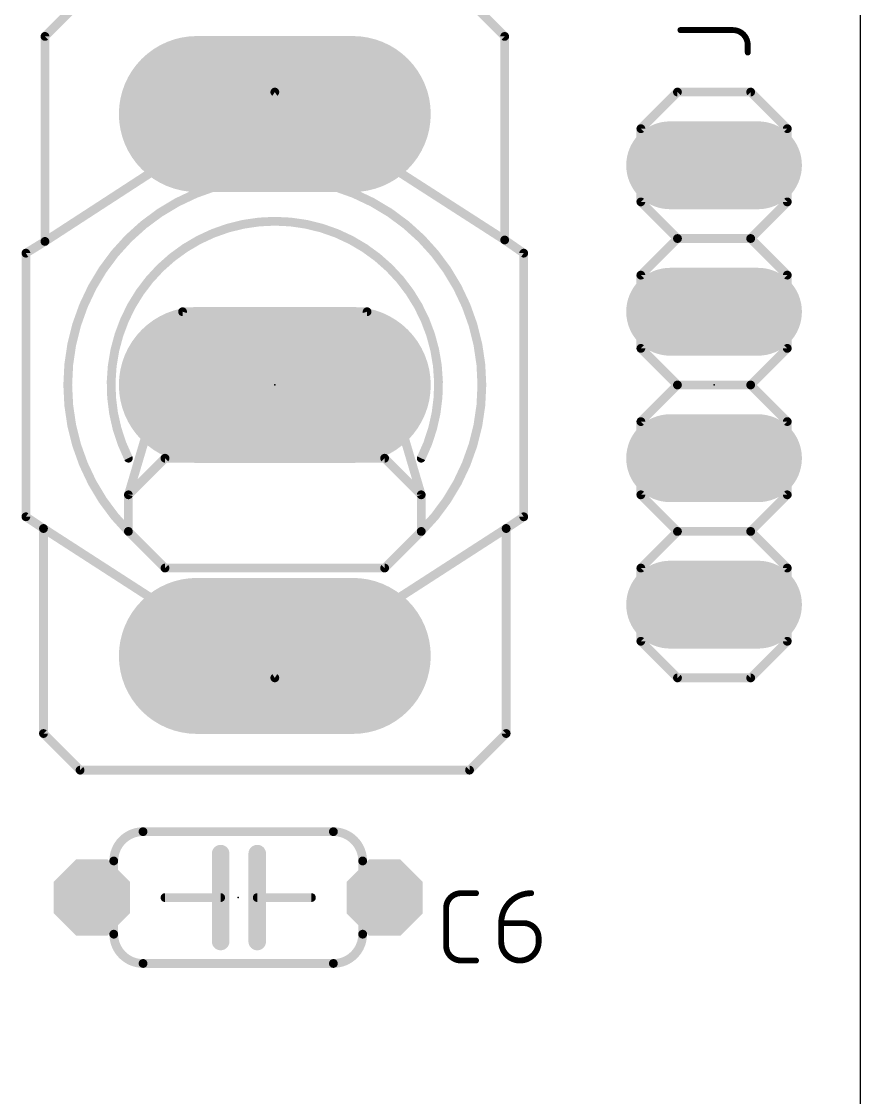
# Model space of a CAD drawing. Extents: x 0 to 59, y 0 to 102.
# Drawn here: x 44.5 to 59.05, y 16.85 to 35.51 of the extents above; entities that cross this region are included whole.
import ezdxf

# ---------------------------------------------------------------- set-up
doc = ezdxf.new("R2010")
doc.units = 0
for name, color, linetype in [('17', 110, 'CONTINUOUS'), ('20', 31, 'CONTINUOUS'), ('21', 253, 'CONTINUOUS'), ('23', 53, 'CONTINUOUS'), ('25', 253, 'CONTINUOUS'), ('51', 253, 'CONTINUOUS')]:
    doc.layers.add(name, color=color, linetype=linetype)

# ---------------------------------------------------------------- blocks, each defined once
blk = doc.blocks.new('RECT')
blk.add_solid([(-0.5, -0.5), (0.5, -0.5), (-0.5, 0.5), (0.5, 0.5)])
blk = doc.blocks.new('OCTAGONP')
at = {"const_width": 0.5}
blk.add_lwpolyline([(-0.25, -0.1036), (-0.25, 0.1036), (-0.1036, 0.25), (0.1036, 0.25), (0.25, 0.1036), (0.25, -0.1036), (0.1036, -0.25), (-0.1036, -0.25), (-0.25, -0.1036), (-0.25, 0.1036)], dxfattribs=at)
blk = doc.blocks.new('LONGP100')
at = {"const_width": 1}
blk.add_lwpolyline([(-0.5, 0), (0.5, 0)], dxfattribs=at)
at = {"const_width": 0.5}
for points in [[(-0.5, 0.25, 1), (-0.5, -0.25)], [(0.5, -0.25, 1), (0.5, 0.25)]]:
    blk.add_lwpolyline(points, format="xyb", dxfattribs=at)

msp = doc.modelspace()

# ---------------------------------------------------------------- linework, layer by layer
at = {"layer": '20'}
msp.add_line((59.055, 0), (59.055, 99.06), dxfattribs=at)
at = {"layer": '21'}
for points, const_width in [([(45.5422, 35.8902), (44.9072, 35.2552)], 0.1524), ([(52.8828, 35.2552), (52.2478, 35.8902)], 0.1524), ([(44.9072, 31.6992), (44.9072, 35.2552)], 0.1524), ([(52.8828, 35.2552), (52.8828, 31.7246)], 0.1524), ([(55.245, 33.655), (55.88, 34.29)], 0.1524), ([(55.88, 34.29), (57.15, 34.29)], 0.1524), ([(57.15, 34.29), (57.785, 33.655)], 0.1524), ([(55.245, 32.385), (55.245, 33.655)], 0.1524), ([(57.785, 33.655), (57.785, 32.385)], 0.1524), ([(55.245, 32.385), (55.88, 31.75)], 0.1524), ([(57.15, 31.75), (57.785, 32.385)], 0.1524), ([(44.9072, 31.6992), (44.577, 31.496)], 0.1524), ([(53.213, 31.496), (52.8828, 31.7246)], 0.1524), ([(55.245, 31.115), (55.88, 31.75)], 0.1524), ([(55.88, 31.75), (57.15, 31.75)], 0.1524), ([(57.15, 31.75), (57.785, 31.115)], 0.1524), ([(44.577, 31.496), (44.577, 26.924)], 0.1524), ([(53.213, 31.496), (53.213, 26.924)], 0.1524), ([(55.245, 29.845), (55.245, 31.115)], 0.1524), ([(57.785, 31.115), (57.785, 29.845)], 0.1524), ([(55.88, 29.21), (55.245, 29.845)], 0.1524), ([(57.785, 29.845), (57.15, 29.21)], 0.1524), ([(55.245, 28.575), (55.88, 29.21)], 0.1524), ([(55.88, 29.21), (57.15, 29.21)], 0.1524), ([(57.15, 29.21), (57.785, 28.575)], 0.1524), ([(55.245, 27.305), (55.245, 28.575)], 0.1524), ([(57.785, 28.575), (57.785, 27.305)], 0.1524), ([(55.88, 26.67), (55.245, 27.305)], 0.1524), ([(57.785, 27.305), (57.15, 26.67)], 0.1524), ([(44.577, 26.924), (44.8818, 26.7208)], 0.1524), ([(52.9082, 26.7208), (53.213, 26.924)], 0.1524), ([(44.8818, 23.1648), (44.8818, 26.7208)], 0.1524), ([(52.9082, 23.1648), (52.9082, 26.7208)], 0.1524), ([(55.245, 26.035), (55.88, 26.67)], 0.1524), ([(55.88, 26.67), (57.15, 26.67)], 0.1524), ([(57.15, 26.67), (57.785, 26.035)], 0.1524), ([(55.245, 24.765), (55.245, 26.035)], 0.1524), ([(57.785, 26.035), (57.785, 24.765)], 0.1524), ([(55.245, 24.765), (55.88, 24.13)], 0.1524), ([(57.15, 24.13), (57.785, 24.765)], 0.1524), ([(55.88, 24.13), (57.15, 24.13)], 0.1524), ([(44.8818, 23.1648), (45.5168, 22.5298)], 0.1524), ([(52.2732, 22.5298), (52.9082, 23.1648)], 0.1524), ([(52.2732, 22.5298), (45.5168, 22.5298)], 0.1524), ([(49.911, 21.463), (46.609, 21.463)], 0.1524), ([(47.9552, 21.082), (47.9552, 20.32)], 0.3048), ([(48.5902, 21.082), (48.5902, 20.32)], 0.3048), ([(46.99, 20.32), (47.9552, 20.32)], 0.1524), ([(47.9552, 20.32), (47.9552, 19.558)], 0.3048), ([(48.5902, 20.32), (48.5902, 19.558)], 0.3048), ([(49.53, 20.32), (48.5902, 20.32)], 0.1524), ([(49.911, 19.177), (46.609, 19.177)], 0.1524)]:
    msp.add_lwpolyline(points, dxfattribs=dict(at, const_width=const_width))
for points, const_width in [([(44.9453, 35.2552, 1), (44.8691, 35.2552)], 0.0762), ([(44.8803, 35.2821, 1), (44.9341, 35.2283)], 0.0762), ([(52.9209, 35.2552, 1), (52.8447, 35.2552)], 0.0762), ([(52.8559, 35.2283, 1), (52.9097, 35.2821)], 0.0762), ([(55.88, 34.3281, 1), (55.88, 34.2519)], 0.0762), ([(55.9069, 34.2631, 1), (55.8531, 34.3169)], 0.0762), ([(57.1769, 34.3169, 1), (57.1231, 34.2631)], 0.0762), ([(57.15, 34.2519, 1), (57.15, 34.3281)], 0.0762), ([(55.2831, 33.655, 1), (55.2069, 33.655)], 0.0762), ([(55.2181, 33.6819, 1), (55.2719, 33.6281)], 0.0762), ([(57.8231, 33.655, 1), (57.7469, 33.655)], 0.0762), ([(57.7581, 33.6281, 1), (57.8119, 33.6819)], 0.0762), ([(55.2069, 32.385, 1), (55.2831, 32.385)], 0.0762), ([(55.2719, 32.4119, 1), (55.2181, 32.3581)], 0.0762), ([(57.7469, 32.385, 1), (57.8231, 32.385)], 0.0762), ([(57.8119, 32.3581, 1), (57.7581, 32.4119)], 0.0762), ([(44.8691, 31.6992, 1), (44.9453, 31.6992)], 0.0762), ([(44.9272, 31.6668, 1), (44.8872, 31.7316)], 0.0762), ([(52.9045, 31.7559, 1), (52.8611, 31.6933)], 0.0762), ([(52.8447, 31.7246, 1), (52.9209, 31.7246)], 0.0762), ([(55.88, 31.7881, 1), (55.88, 31.7119)], 0.0762), ([(55.9069, 31.7231, 1), (55.8531, 31.7769)], 0.0762), ([(55.8531, 31.7231, 1), (55.9069, 31.7769)], 0.0762), ([(57.1769, 31.7769, 1), (57.1231, 31.7231)], 0.0762), ([(57.1231, 31.7769, 1), (57.1769, 31.7231)], 0.0762), ([(57.15, 31.7119, 1), (57.15, 31.7881)], 0.0762), ([(44.6151, 31.496, 1), (44.5389, 31.496)], 0.0762), ([(44.557, 31.5284, 1), (44.597, 31.4636)], 0.0762), ([(53.2511, 31.496, 1), (53.1749, 31.496)], 0.0762), ([(53.1913, 31.4647, 1), (53.2347, 31.5273)], 0.0762), ([(55.2831, 31.115, 1), (55.2069, 31.115)], 0.0762), ([(55.2181, 31.1419, 1), (55.2719, 31.0881)], 0.0762), ([(57.8231, 31.115, 1), (57.7469, 31.115)], 0.0762), ([(57.7581, 31.0881, 1), (57.8119, 31.1419)], 0.0762), ([(55.2069, 29.845, 1), (55.2831, 29.845)], 0.0762), ([(55.2719, 29.8719, 1), (55.2181, 29.8181)], 0.0762), ([(57.7469, 29.845, 1), (57.8231, 29.845)], 0.0762), ([(57.8119, 29.8181, 1), (57.7581, 29.8719)], 0.0762), ([(55.88, 29.2481, 1), (55.88, 29.1719)], 0.0762), ([(55.9069, 29.1831, 1), (55.8531, 29.2369)], 0.0762), ([(55.8531, 29.1831, 1), (55.9069, 29.2369)], 0.0762), ([(57.1769, 29.2369, 1), (57.1231, 29.1831)], 0.0762), ([(57.1231, 29.2369, 1), (57.1769, 29.1831)], 0.0762), ([(57.15, 29.1719, 1), (57.15, 29.2481)], 0.0762), ([(55.2831, 28.575, 1), (55.2069, 28.575)], 0.0762), ([(55.2181, 28.6019, 1), (55.2719, 28.5481)], 0.0762), ([(57.8231, 28.575, 1), (57.7469, 28.575)], 0.0762), ([(57.7581, 28.5481, 1), (57.8119, 28.6019)], 0.0762), ([(55.2069, 27.305, 1), (55.2831, 27.305)], 0.0762), ([(55.2719, 27.3319, 1), (55.2181, 27.2781)], 0.0762), ([(57.7469, 27.305, 1), (57.8231, 27.305)], 0.0762), ([(57.8119, 27.2781, 1), (57.7581, 27.3319)], 0.0762), ([(44.5981, 26.9557, 1), (44.5559, 26.8923)], 0.0762), ([(44.5389, 26.924, 1), (44.6151, 26.924)], 0.0762), ([(53.1749, 26.924, 1), (53.2511, 26.924)], 0.0762), ([(53.2341, 26.8923, 1), (53.1919, 26.9557)], 0.0762), ([(44.9199, 26.7208, 1), (44.8437, 26.7208)], 0.0762), ([(44.8607, 26.6891, 1), (44.9029, 26.7525)], 0.0762), ([(52.9463, 26.7208, 1), (52.8701, 26.7208)], 0.0762), ([(52.8871, 26.7525, 1), (52.9293, 26.6891)], 0.0762), ([(55.88, 26.7081, 1), (55.88, 26.6319)], 0.0762), ([(55.9069, 26.6431, 1), (55.8531, 26.6969)], 0.0762), ([(55.8531, 26.6431, 1), (55.9069, 26.6969)], 0.0762), ([(57.1769, 26.6969, 1), (57.1231, 26.6431)], 0.0762), ([(57.1231, 26.6969, 1), (57.1769, 26.6431)], 0.0762), ([(57.15, 26.6319, 1), (57.15, 26.7081)], 0.0762), ([(55.2831, 26.035, 1), (55.2069, 26.035)], 0.0762), ([(55.2181, 26.0619, 1), (55.2719, 26.0081)], 0.0762), ([(57.8231, 26.035, 1), (57.7469, 26.035)], 0.0762), ([(57.7581, 26.0081, 1), (57.8119, 26.0619)], 0.0762), ([(55.2719, 24.7919, 1), (55.2181, 24.7381)], 0.0762), ([(57.8119, 24.7381, 1), (57.7581, 24.7919)], 0.0762), ([(55.2069, 24.765, 1), (55.2831, 24.765)], 0.0762), ([(57.7469, 24.765, 1), (57.8231, 24.765)], 0.0762), ([(55.88, 24.1681, 1), (55.88, 24.0919)], 0.0762), ([(55.8531, 24.1031, 1), (55.9069, 24.1569)], 0.0762), ([(57.1231, 24.1569, 1), (57.1769, 24.1031)], 0.0762), ([(57.15, 24.0919, 1), (57.15, 24.1681)], 0.0762), ([(44.8437, 23.1648, 1), (44.9199, 23.1648)], 0.0762), ([(44.9087, 23.1917, 1), (44.8549, 23.1379)], 0.0762), ([(52.8701, 23.1648, 1), (52.9463, 23.1648)], 0.0762), ([(52.9351, 23.1379, 1), (52.8813, 23.1917)], 0.0762), ([(45.5168, 22.5679, 1), (45.5168, 22.4917)], 0.0762), ([(45.4899, 22.5029, 1), (45.5437, 22.5567)], 0.0762), ([(52.2463, 22.5567, 1), (52.3001, 22.5029)], 0.0762), ([(52.2732, 22.4917, 1), (52.2732, 22.5679)], 0.0762), ([(46.609, 21.463, 0.4142), (46.101, 20.955)], 0.1524), ([(46.609, 21.5011, 1), (46.609, 21.4249)], 0.0762), ([(46.609, 21.4249, 1), (46.609, 21.5011)], 0.0762), ([(50.419, 20.955, 0.4142), (49.911, 21.463)], 0.1524), ([(49.911, 21.5011, 1), (49.911, 21.4249)], 0.0762), ([(49.911, 21.4249, 1), (49.911, 21.5011)], 0.0762), ([(48.0314, 21.082, 1), (47.879, 21.082)], 0.1524), ([(48.6664, 21.082, 1), (48.514, 21.082)], 0.1524), ([(46.0629, 20.955, 1), (46.1391, 20.955)], 0.0762), ([(50.3809, 20.955, 1), (50.4571, 20.955)], 0.0762), ([(46.99, 20.3581, 1), (46.99, 20.2819)], 0.0762), ([(48.0314, 20.32, 1), (47.879, 20.32)], 0.1524), ([(47.879, 20.32, 1), (48.0314, 20.32)], 0.1524), ([(47.9552, 20.2819, 1), (47.9552, 20.3581)], 0.0762), ([(48.6664, 20.32, 1), (48.514, 20.32)], 0.1524), ([(48.514, 20.32, 1), (48.6664, 20.32)], 0.1524), ([(48.5902, 20.3581, 1), (48.5902, 20.2819)], 0.0762), ([(49.53, 20.2819, 1), (49.53, 20.3581)], 0.0762), ([(46.101, 19.685, 0.4142), (46.609, 19.177)], 0.1524), ([(46.1391, 19.685, 1), (46.0629, 19.685)], 0.0762), ([(47.879, 19.558, 1), (48.0314, 19.558)], 0.1524), ([(48.514, 19.558, 1), (48.6664, 19.558)], 0.1524), ([(49.911, 19.177, 0.4142), (50.419, 19.685)], 0.1524), ([(50.4571, 19.685, 1), (50.3809, 19.685)], 0.0762), ([(46.609, 19.2151, 1), (46.609, 19.1389)], 0.0762), ([(46.609, 19.1389, 1), (46.609, 19.2151)], 0.0762), ([(49.911, 19.2151, 1), (49.911, 19.1389)], 0.0762), ([(49.911, 19.1389, 1), (49.911, 19.2151)], 0.0762)]:
    msp.add_lwpolyline(points, format="xyb", dxfattribs=dict(at, const_width=const_width))
at = {"layer": '23'}
for p in [(48.895, 29.21), (56.515, 29.21), (48.26, 20.32)]:
    msp.add_point(p, dxfattribs=at)
at = {"layer": '25', "const_width": 0.1016}
for points in [[(55.9308, 35.3653), (56.8396, 35.3653)], [(57.0992, 35.1056), (57.0992, 34.9758)], [(52.1264, 20.3962), (52.3861, 20.3962)], [(51.8668, 19.4874), (51.8668, 20.1366)], [(52.8226, 19.8769), (53.2121, 19.8769)], [(52.8226, 19.5524), (52.8226, 19.8769)], [(53.4717, 19.6173), (53.4717, 19.5524)], [(52.3861, 19.2278), (52.1264, 19.2278)]]:
    msp.add_lwpolyline(points, dxfattribs=at)
at = {"layer": '25'}
for points, const_width in [([(55.9308, 35.3907, 1), (55.9308, 35.3399)], 0.0508), ([(57.0992, 35.1056, 0.4142), (56.8396, 35.3653)], 0.1016), ([(56.8396, 35.3907, 1), (56.8396, 35.3399)], 0.0508), ([(56.8396, 35.3399, 1), (56.8396, 35.3907)], 0.0508), ([(57.1246, 35.1056, 1), (57.0738, 35.1056)], 0.0508), ([(57.0738, 35.1056, 1), (57.1246, 35.1056)], 0.0508), ([(57.0738, 34.9758, 1), (57.1246, 34.9758)], 0.0508), ([(52.1264, 20.3962, 0.4142), (51.8668, 20.1366)], 0.1016), ([(52.1264, 20.4216, 1), (52.1264, 20.3708)], 0.0508), ([(52.1264, 20.3708, 1), (52.1264, 20.4216)], 0.0508), ([(52.3861, 20.3708, 1), (52.3861, 20.4216)], 0.0508), ([(53.3419, 20.3962, 0.4142), (52.8226, 19.8769)], 0.1016), ([(53.3419, 20.3708, 1), (53.3419, 20.4216)], 0.0508), ([(51.8922, 20.1366, 1), (51.8414, 20.1366)], 0.0508), ([(51.8414, 20.1366, 1), (51.8922, 20.1366)], 0.0508), ([(52.8226, 19.9023, 1), (52.8226, 19.8515)], 0.0508), ([(52.848, 19.8769, 1), (52.7972, 19.8769)], 0.0508), ([(52.7972, 19.8769, 1), (52.848, 19.8769)], 0.0508), ([(53.4717, 19.6173, 0.4142), (53.2121, 19.8769)], 0.1016), ([(53.2121, 19.9023, 1), (53.2121, 19.8515)], 0.0508), ([(53.2121, 19.8515, 1), (53.2121, 19.9023)], 0.0508), ([(52.8226, 19.5524, 1), (53.4717, 19.5524)], 0.1016), ([(52.848, 19.5524, 1), (52.7972, 19.5524)], 0.0508), ([(53.4971, 19.6173, 1), (53.4463, 19.6173)], 0.0508), ([(53.4463, 19.6173, 1), (53.4971, 19.6173)], 0.0508), ([(53.4971, 19.5524, 1), (53.4463, 19.5524)], 0.0508), ([(51.8668, 19.4874, 0.4142), (52.1264, 19.2278)], 0.1016), ([(51.8922, 19.4874, 1), (51.8414, 19.4874)], 0.0508), ([(51.8414, 19.4874, 1), (51.8922, 19.4874)], 0.0508), ([(52.7972, 19.5524, 1), (52.848, 19.5524)], 0.0508), ([(53.4463, 19.5524, 1), (53.4971, 19.5524)], 0.0508), ([(52.1264, 19.2532, 1), (52.1264, 19.2024)], 0.0508), ([(52.1264, 19.2024, 1), (52.1264, 19.2532)], 0.0508), ([(52.3861, 19.2024, 1), (52.3861, 19.2532)], 0.0508)]:
    msp.add_lwpolyline(points, format="xyb", dxfattribs=dict(at, const_width=const_width))
at = {"layer": '51', "const_width": 0.1524}
for points in [[(48.895, 34.29), (44.9072, 31.6992)], [(52.8828, 31.7246), (48.895, 34.29)], [(47.2948, 30.48), (46.355, 27.305)], [(47.2948, 30.48), (50.4952, 30.48)], [(50.4952, 30.48), (51.435, 27.305)], [(46.99, 27.94), (46.355, 27.305)], [(46.99, 27.94), (50.8, 27.94)], [(50.8, 27.94), (51.435, 27.305)], [(46.355, 26.67), (46.355, 27.305)], [(51.435, 27.305), (51.435, 26.67)], [(44.8818, 26.7208), (48.895, 24.13)], [(46.355, 26.67), (46.99, 26.035)], [(48.895, 24.13), (52.9082, 26.7208)], [(50.8, 26.035), (51.435, 26.67)], [(50.8, 26.035), (46.99, 26.035)], [(46.101, 19.685), (46.101, 20.955)], [(50.419, 19.685), (50.419, 20.955)]]:
    msp.add_lwpolyline(points, dxfattribs=at)
at = {"layer": '51'}
for points, const_width in [([(48.9156, 34.322, 1), (48.8744, 34.258)], 0.0762), ([(48.9158, 34.2581, 1), (48.8742, 34.3219)], 0.0762), ([(51.435, 26.67, 2.4142), (46.355, 26.67)], 0.1524), ([(51.435, 27.94, 1.618), (46.355, 27.94)], 0.1524), ([(44.8864, 31.7311, 1), (44.928, 31.6673)], 0.0762), ([(52.8622, 31.6926, 1), (52.9034, 31.7566)], 0.0762), ([(47.2948, 30.5181, 1), (47.2948, 30.4419)], 0.0762), ([(47.3313, 30.4692, 1), (47.2583, 30.4908)], 0.0762), ([(50.5317, 30.4908, 1), (50.4587, 30.4692)], 0.0762), ([(50.4952, 30.4419, 1), (50.4952, 30.5181)], 0.0762), ([(46.3209, 27.923, 1), (46.3891, 27.957)], 0.0762), ([(46.99, 27.9781, 1), (46.99, 27.9019)], 0.0762), ([(47.0169, 27.9131, 1), (46.9631, 27.9669)], 0.0762), ([(50.8269, 27.9669, 1), (50.7731, 27.9131)], 0.0762), ([(50.8, 27.9019, 1), (50.8, 27.9781)], 0.0762), ([(51.4009, 27.957, 1), (51.4691, 27.923)], 0.0762), ([(46.3931, 27.305, 1), (46.3169, 27.305)], 0.0762), ([(46.3185, 27.3158, 1), (46.3915, 27.2942)], 0.0762), ([(46.3281, 27.3319, 1), (46.3819, 27.2781)], 0.0762), ([(51.4731, 27.305, 1), (51.3969, 27.305)], 0.0762), ([(51.3985, 27.2942, 1), (51.4715, 27.3158)], 0.0762), ([(51.4081, 27.2781, 1), (51.4619, 27.3319)], 0.0762), ([(44.9025, 26.7528, 1), (44.8611, 26.6888)], 0.0762), ([(46.3169, 26.67, 1), (46.3931, 26.67)], 0.0762), ([(46.3819, 26.6969, 1), (46.3281, 26.6431)], 0.0762), ([(46.3281, 26.6431, 1), (46.3819, 26.6969)], 0.0762), ([(51.3969, 26.67, 1), (51.4731, 26.67)], 0.0762), ([(51.4081, 26.6969, 1), (51.4619, 26.6431)], 0.0762), ([(51.4619, 26.6431, 1), (51.4081, 26.6969)], 0.0762), ([(52.9289, 26.6888, 1), (52.8875, 26.7528)], 0.0762), ([(46.99, 26.0731, 1), (46.99, 25.9969)], 0.0762), ([(46.9631, 26.0081, 1), (47.0169, 26.0619)], 0.0762), ([(50.7731, 26.0619, 1), (50.8269, 26.0081)], 0.0762), ([(50.8, 25.9969, 1), (50.8, 26.0731)], 0.0762), ([(48.8743, 24.162, 1), (48.9157, 24.098)], 0.0762), ([(48.8743, 24.098, 1), (48.9157, 24.162)], 0.0762), ([(46.1391, 20.955, 1), (46.0629, 20.955)], 0.0762), ([(50.4571, 20.955, 1), (50.3809, 20.955)], 0.0762), ([(46.0629, 19.685, 1), (46.1391, 19.685)], 0.0762), ([(50.3809, 19.685, 1), (50.4571, 19.685)], 0.0762)]:
    msp.add_lwpolyline(points, format="xyb", dxfattribs=dict(at, const_width=const_width))

# ---------------------------------------------------------------- block references
at = {"layer": '17'}
for name, p, xscale, yscale in [('LONGP100', (48.895, 33.909), 2.7051, 2.7051), ('LONGP100', (48.895, 33.909), 2.7051, 2.7051), ('LONGP100', (48.895, 29.21), 2.7051, 2.7051), ('LONGP100', (48.895, 29.21), 2.7051, 2.7051), ('LONGP100', (48.895, 24.511), 2.7051, 2.7051), ('LONGP100', (48.895, 24.511), 2.7051, 2.7051), ('OCTAGONP', (45.72, 20.32), 1.3208, 1.3208), ('OCTAGONP', (45.72, 20.32), 1.3208, 1.3208), ('OCTAGONP', (50.8, 20.32), 1.3208, 1.3208), ('OCTAGONP', (50.8, 20.32), 1.3208, 1.3208)]:
    msp.add_blockref(name, p, dxfattribs=dict(at, xscale=xscale, yscale=yscale))
at = {"layer": '17', "xscale": 1.524, "yscale": 1.524, "rotation": 180}
for p in [(56.515, 33.02), (56.515, 33.02), (56.515, 30.48), (56.515, 30.48), (56.515, 27.94), (56.515, 27.94), (56.515, 25.4), (56.515, 25.4)]:
    msp.add_blockref('LONGP100', p, dxfattribs=at)
at = {"layer": '51', "xscale": 0.508, "yscale": 0.508, "rotation": 90}
for p in [(56.515, 33.02), (56.515, 30.48), (56.515, 27.94), (56.515, 25.4)]:
    msp.add_blockref('RECT', p, dxfattribs=at)
at = {"layer": '51', "xscale": 0.381, "yscale": 0.762}
for p in [(45.9105, 20.32), (50.6095, 20.32)]:
    msp.add_blockref('RECT', p, dxfattribs=at)

doc.saveas('drawing.dxf')
